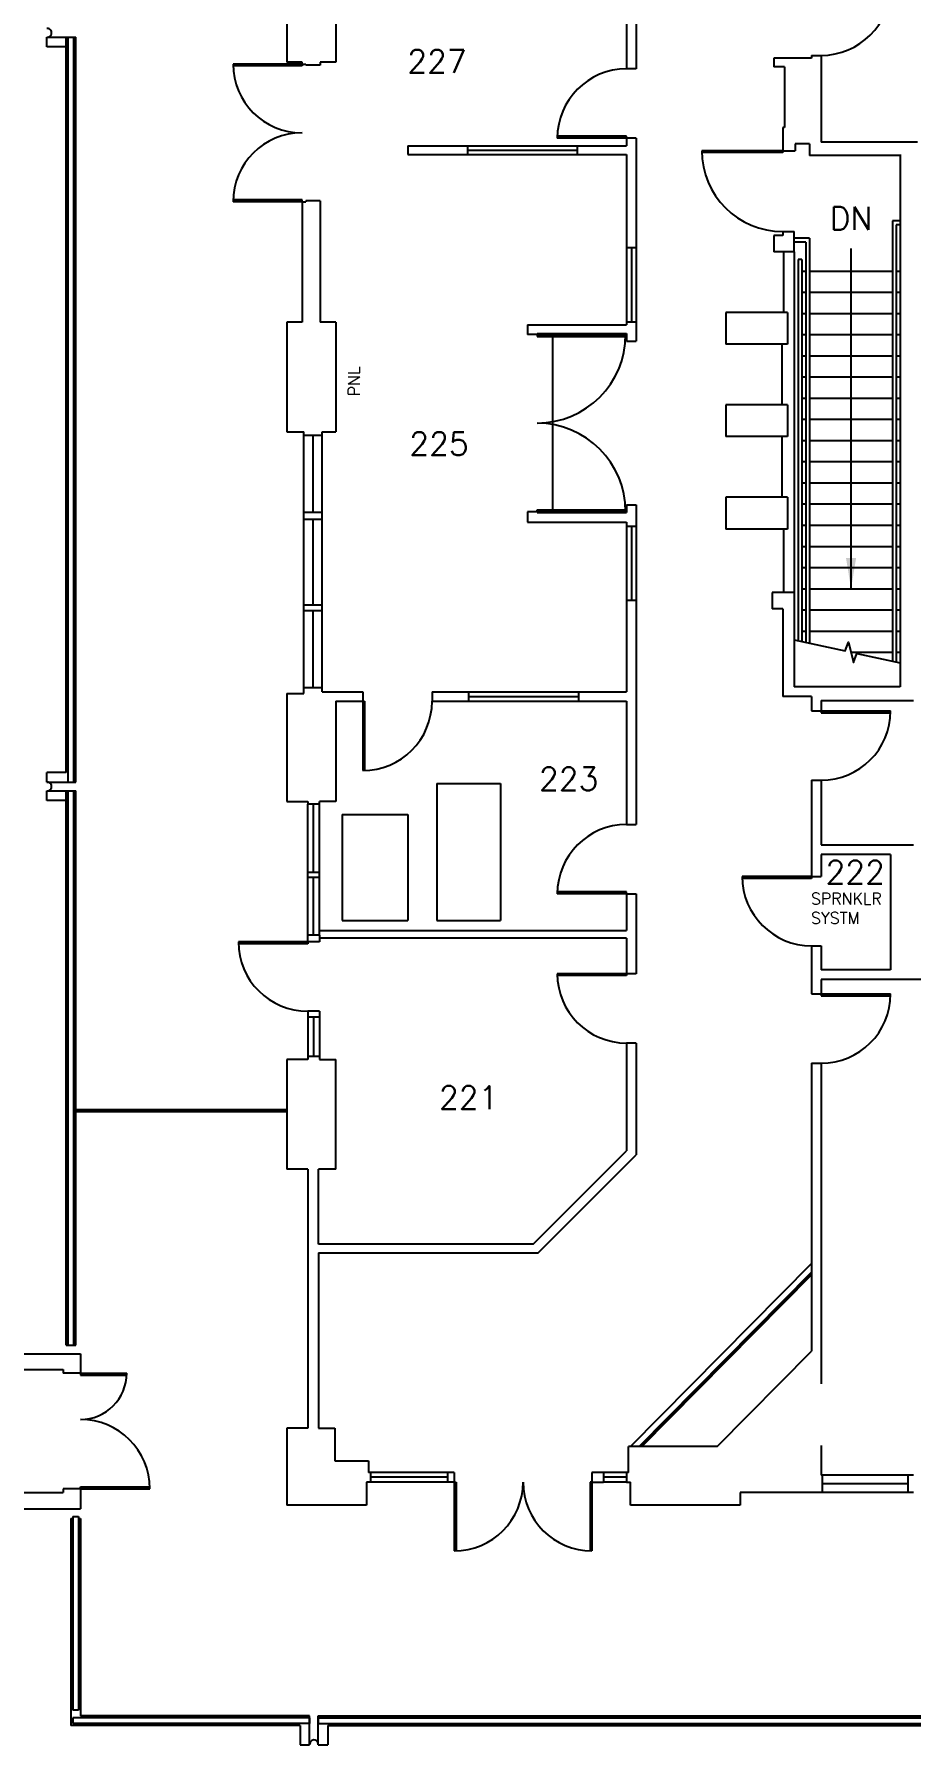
# Model space of a CAD drawing. Header units: inches. Extents: x -10292 to -5324, y 13582 to 17307.
# Drawn here: x -9747 to -9292, y 14536 to 15425 of the extents above; entities that cross this region are included whole.
import ezdxf

# ---------------------------------------------------------------- set-up
doc = ezdxf.new("R2010")
doc.units = ezdxf.units.IN
doc.header["$MEASUREMENT"] = 0
for name, color, linetype in [('A-AREA-IDEN', 7, 'Continuous'), ('A-DOOR', 3, 'Continuous'), ('A-EQPM', 9, 'Continuous'), ('A-FLOR', 9, 'Continuous'), ('A-FLOR-HRAL', 4, 'Continuous'), ('A-FLOR-STRS', 9, 'Continuous'), ('A-FURN', 9, 'Continuous'), ('A-GLAZ', 5, 'Continuous'), ('A-WALL-FULL', 7, 'Continuous'), ('A-WALL-PRHT', 8, 'Continuous')]:
    doc.layers.add(name, color=color, linetype=linetype)
doc.styles.get("Standard").update_dxf_attribs({"font": 'romans.shx', "height": 12})
doc.dimstyles.get("Standard").update_dxf_attribs({"dimtxt": 0.18, "dimasz": 0.18, "dimexe": 0.18, "dimexo": 0.0625, "dimgap": 0.09, "dimtad": 0, "dimtih": 1, "dimtoh": 1, "dimdec": 4, "dimzin": 0, "dimdsep": 46, "dimtxsty": 'Standard', "dimcen": 0.09, "dimadec": 0, "dimazin": 0, "dimtfac": 1, "dimtdec": 4, "dimtofl": 0, "dimtmove": 0, "dimatfit": 3, "dimfxl": 0, "dimtolj": 1, "dimtzin": 0, "dimarcsym": 0})

msp = doc.modelspace()

# ---------------------------------------------------------------- linework, layer by layer
at = {"layer": 'A-DOOR'}
for p, q in [((-9608.31, 15409.31), (-9644.06, 15409.31)), ((-9608.31, 15408.31), (-9644.06, 15408.31)), ((-9608.31, 15409.31), (-9608.31, 15408.31)), ((-9439.81, 15371.81), (-9475.81, 15371.81)), ((-9439.81, 15370.81), (-9439.81, 15371.81)), ((-9439.81, 15370.81), (-9475.81, 15370.81)), ((-9358.81, 15364.31), (-9400.81, 15364.31)), ((-9358.81, 15363.31), (-9400.81, 15363.31)), ((-9358.81, 15364.31), (-9358.81, 15363.31)), ((-9608.31, 15338.81), (-9644.06, 15338.81)), ((-9608.31, 15337.81), (-9644.06, 15337.81)), ((-9608.31, 15337.81), (-9608.31, 15338.81)), ((-9486.31, 15268.81), (-9440.31, 15268.81)), ((-9486.31, 15268.81), (-9486.31, 15267.81)), ((-9486.31, 15267.81), (-9440.31, 15267.81)), ((-9486.31, 15176.81), (-9486.31, 15177.81)), ((-9486.31, 15177.81), (-9440.31, 15177.81)), ((-9486.31, 15176.81), (-9440.31, 15176.81)), ((-9576.81, 15078.31), (-9576.81, 15042.31)), ((-9576.81, 15078.31), (-9575.81, 15078.31)), ((-9575.81, 15078.31), (-9575.81, 15042.31)), ((-9338.81, 15073.31), (-9302.81, 15073.31)), ((-9338.81, 15073.31), (-9338.81, 15072.31)), ((-9338.81, 15072.31), (-9302.81, 15072.31)), ((-9343.81, 14987.31), (-9379.81, 14987.31)), ((-9343.81, 14986.31), (-9379.81, 14986.31)), ((-9343.81, 14987.31), (-9343.81, 14986.31)), ((-9439.81, 14979.31), (-9475.81, 14979.31)), ((-9439.81, 14978.31), (-9475.81, 14978.31)), ((-9439.81, 14978.31), (-9439.81, 14979.31)), ((-9605.31, 14953.31), (-9641.31, 14953.31)), ((-9605.31, 14952.31), (-9641.31, 14952.31)), ((-9605.31, 14953.31), (-9605.31, 14952.31)), ((-9439.81, 14936.81), (-9475.81, 14936.81)), ((-9439.81, 14935.81), (-9475.81, 14935.81)), ((-9439.81, 14936.81), (-9439.81, 14935.81)), ((-9338.81, 14926.31), (-9302.81, 14926.31)), ((-9338.81, 14926.31), (-9338.81, 14925.31)), ((-9338.81, 14925.31), (-9302.81, 14925.31)), ((-9723.31, 14729.31), (-9699.31, 14729.31)), ((-9723.31, 14729.31), (-9723.31, 14728.31)), ((-9723.31, 14728.31), (-9699.31, 14728.31)), ((-9723.31, 14669.31), (-9723.31, 14670.31)), ((-9723.31, 14670.31), (-9687.31, 14670.31)), ((-9723.31, 14669.31), (-9687.31, 14669.31)), ((-9529.31, 14672.81), (-9529.31, 14637.06)), ((-9529.31, 14672.81), (-9528.31, 14672.81)), ((-9528.31, 14672.81), (-9528.31, 14637.06)), ((-9457.81, 14672.81), (-9458.81, 14672.81)), ((-9458.81, 14672.81), (-9458.81, 14637.06)), ((-9457.81, 14672.81), (-9457.81, 14637.06))]:
    msp.add_line(p, q, dxfattribs=at)
for centre, radius, start, end in [((-9338.81, 15449.81), 36, 270, 0), ((-9608.31, 15409.31), 35.75, 180, 270), ((-9439.81, 15370.81), 36, 90, 180), ((-9608.31, 15337.81), 35.75, 90, 180), ((-9358.81, 15364.31), 42, 180, 270), ((-9486.31, 15268.81), 46, 270, 0), ((-9486.31, 15176.81), 46, 0, 90), ((-9576.81, 15078.31), 36, 270, 0), ((-9338.81, 15073.31), 36, 270, 0), ((-9439.81, 14978.31), 36, 90, 180), ((-9343.81, 14987.31), 36, 180, 270), ((-9605.31, 14953.31), 36, 180, 270), ((-9439.81, 14936.81), 36, 180, 270), ((-9338.81, 14926.31), 36, 270, 0), ((-9723.31, 14729.31), 24, 270, 0), ((-9723.31, 14669.31), 36, 0, 90), ((-9529.31, 14672.81), 35.75, 270, 0), ((-9457.81, 14672.81), 35.75, 180, 270)]:
    msp.add_arc(centre, radius, start, end, dxfattribs=at)
at = {"layer": 'A-FLOR'}
for p, q in [((-9740.76, 15418.31), (-9740.76, 15423.31)), ((-9740.76, 15423.31), (-9725.76, 15423.31)), ((-9730.76, 15418.31), (-9740.76, 15418.31)), ((-9730.76, 15041.31), (-9730.76, 15423.31)), ((-9725.76, 15036.31), (-9725.76, 15423.31)), ((-9730.76, 15041.31), (-9740.76, 15041.31)), ((-9740.76, 15036.31), (-9740.76, 15041.31)), ((-9740.76, 15036.31), (-9725.76, 15036.31)), ((-9740.76, 15026.81), (-9740.76, 15031.81)), ((-9740.76, 15031.81), (-9725.76, 15031.81)), ((-9730.76, 15026.81), (-9740.76, 15026.81)), ((-9730.76, 14743.81), (-9730.76, 15031.81)), ((-9725.76, 14743.81), (-9725.76, 15031.81)), ((-9730.76, 14743.81), (-9725.76, 14743.81)), ((-9728.31, 14653.81), (-9727.31, 14653.81)), ((-9728.31, 14653.81), (-9728.31, 14546.31)), ((-9724.31, 14653.81), (-9723.31, 14653.81)), ((-9723.31, 14653.81), (-9723.31, 14551.31)), ((-9609.35, 14546.31), (-9728.31, 14546.31)), ((-9604.35, 14551.31), (-9723.31, 14551.31)), ((-9609.35, 14546.31), (-9609.35, 14536.31)), ((-9604.35, 14536.31), (-9604.35, 14551.31)), ((-9599.85, 14551.31), (-9221.35, 14551.31)), ((-9599.85, 14536.31), (-9599.85, 14551.31)), ((-9594.85, 14546.31), (-9226.35, 14546.31)), ((-9594.85, 14546.31), (-9594.85, 14536.31)), ((-9609.35, 14536.31), (-9604.35, 14536.31)), ((-9599.85, 14536.31), (-9594.85, 14536.31))]:
    msp.add_line(p, q, dxfattribs=at)
for centre, start, end in [((-9740.53, 15425.56), 263.97442, 96.02558), ((-9740.53, 15034.06), 263.97442, 96.02558), ((-9602.1, 14536.55), 353.97442, 186.02558)]:
    msp.add_arc(centre, 2.26, start, end, dxfattribs=at)
at = {"layer": 'A-FLOR-HRAL'}
for p, q in [((-9729.76, 15423.31), (-9726.76, 15423.31)), ((-9729.76, 15036.31), (-9729.76, 15423.31)), ((-9726.76, 15036.31), (-9726.76, 15423.31)), ((-9301.81, 15327.81), (-9301.81, 15099.12)), ((-9297.81, 15327.81), (-9301.81, 15327.81)), ((-9344.81, 15318.81), (-9352.31, 15318.81)), ((-9344.81, 15318.81), (-9344.81, 15108.51)), ((-9299.81, 15325.81), (-9299.81, 15098.68)), ((-9297.81, 15325.81), (-9299.81, 15325.81)), ((-9346.81, 15316.81), (-9352.31, 15316.81)), ((-9346.81, 15316.81), (-9346.81, 15108.95)), ((-9350.81, 15307.81), (-9350.81, 15109.82)), ((-9348.81, 15307.81), (-9350.81, 15307.81)), ((-9348.81, 15307.81), (-9348.81, 15109.38)), ((-9729.76, 15036.31), (-9726.76, 15036.31)), ((-9729.76, 15031.81), (-9726.76, 15031.81)), ((-9729.76, 14743.81), (-9729.76, 15031.81)), ((-9726.76, 14743.81), (-9726.76, 15031.81)), ((-9725.76, 14866.31), (-9616.26, 14866.31)), ((-9725.76, 14865.31), (-9616.26, 14865.31)), ((-9727.31, 14654.81), (-9724.31, 14654.81)), ((-9727.31, 14654.81), (-9727.31, 14554.31)), ((-9724.31, 14654.81), (-9724.31, 14554.31)), ((-9724.31, 14554.31), (-9727.31, 14554.31)), ((-9604.35, 14550.31), (-9727.31, 14550.31)), ((-9727.31, 14550.31), (-9727.31, 14547.31)), ((-9604.35, 14547.31), (-9727.31, 14547.31)), ((-9604.35, 14550.31), (-9604.35, 14547.31)), ((-9599.85, 14550.31), (-9221.35, 14550.31)), ((-9599.85, 14550.31), (-9599.85, 14547.31)), ((-9599.85, 14547.31), (-9221.35, 14547.31))]:
    msp.add_line(p, q, dxfattribs=at)
at = {"layer": 'A-FLOR-STRS'}
for p, q in [((-9348.81, 15301.81), (-9346.81, 15301.81)), ((-9344.81, 15301.81), (-9301.81, 15301.81)), ((-9299.81, 15301.81), (-9297.81, 15301.81)), ((-9348.81, 15290.81), (-9346.81, 15290.81)), ((-9344.81, 15290.81), (-9301.81, 15290.81)), ((-9299.81, 15290.81), (-9297.81, 15290.81)), ((-9348.81, 15279.81), (-9346.81, 15279.81)), ((-9344.81, 15279.81), (-9301.81, 15279.81)), ((-9299.81, 15279.81), (-9297.81, 15279.81)), ((-9348.81, 15268.81), (-9346.81, 15268.81)), ((-9344.81, 15268.81), (-9301.81, 15268.81)), ((-9299.81, 15268.81), (-9297.81, 15268.81)), ((-9348.81, 15257.81), (-9346.81, 15257.81)), ((-9344.81, 15257.81), (-9301.81, 15257.81)), ((-9299.81, 15257.81), (-9297.81, 15257.81)), ((-9348.81, 15246.81), (-9346.81, 15246.81)), ((-9344.81, 15246.81), (-9301.81, 15246.81)), ((-9299.81, 15246.81), (-9297.81, 15246.81)), ((-9348.81, 15235.81), (-9346.81, 15235.81)), ((-9344.81, 15235.81), (-9301.81, 15235.81)), ((-9299.81, 15235.81), (-9297.81, 15235.81)), ((-9348.81, 15224.81), (-9346.81, 15224.81)), ((-9344.81, 15224.81), (-9301.81, 15224.81)), ((-9299.81, 15224.81), (-9297.81, 15224.81)), ((-9348.81, 15213.81), (-9346.81, 15213.81)), ((-9344.81, 15213.81), (-9301.81, 15213.81)), ((-9299.81, 15213.81), (-9297.81, 15213.81)), ((-9348.81, 15202.81), (-9346.81, 15202.81)), ((-9344.81, 15202.81), (-9301.81, 15202.81)), ((-9299.81, 15202.81), (-9297.81, 15202.81)), ((-9348.81, 15191.81), (-9346.81, 15191.81)), ((-9344.81, 15191.81), (-9301.81, 15191.81)), ((-9299.81, 15191.81), (-9297.81, 15191.81)), ((-9348.81, 15180.81), (-9346.81, 15180.81)), ((-9344.81, 15180.81), (-9301.81, 15180.81)), ((-9299.81, 15180.81), (-9297.81, 15180.81)), ((-9348.81, 15169.81), (-9346.81, 15169.81)), ((-9344.81, 15169.81), (-9301.81, 15169.81)), ((-9299.81, 15169.81), (-9297.81, 15169.81)), ((-9348.81, 15158.81), (-9346.81, 15158.81)), ((-9344.81, 15158.81), (-9301.81, 15158.81)), ((-9299.81, 15158.81), (-9297.81, 15158.81)), ((-9348.81, 15147.81), (-9346.81, 15147.81)), ((-9344.81, 15147.81), (-9301.81, 15147.81)), ((-9299.81, 15147.81), (-9297.81, 15147.81)), ((-9348.81, 15136.81), (-9346.81, 15136.81)), ((-9344.81, 15136.81), (-9301.81, 15136.81)), ((-9299.81, 15136.81), (-9297.81, 15136.81)), ((-9348.81, 15125.81), (-9346.81, 15125.81)), ((-9344.81, 15125.81), (-9301.81, 15125.81)), ((-9299.81, 15125.81), (-9297.81, 15125.81)), ((-9348.81, 15114.81), (-9346.81, 15114.81)), ((-9344.81, 15114.81), (-9301.81, 15114.81)), ((-9299.81, 15114.81), (-9297.81, 15114.81)), ((-9323.31, 15103.81), (-9301.81, 15103.81)), ((-9299.81, 15103.81), (-9297.81, 15103.81))]:
    msp.add_line(p, q, dxfattribs=at)
msp.add_lwpolyline([(-9352.81, 15110.26), (-9326.34, 15104.48), (-9324.55, 15109.09), (-9322.07, 15098.54), (-9320.29, 15103.15), (-9297.81, 15098.25)], dxfattribs=at)
at = {"layer": 'A-FURN'}
for p, q in [((-9538.31, 15035.54), (-9505.31, 15035.54)), ((-9538.31, 15035.54), (-9538.31, 14964.54)), ((-9505.31, 15035.54), (-9505.31, 14964.54)), ((-9587.42, 15019.54), (-9587.42, 14964.54)), ((-9587.42, 15019.54), (-9553.42, 15019.54)), ((-9553.42, 15019.54), (-9553.42, 14964.54)), ((-9587.42, 14964.54), (-9553.42, 14964.54)), ((-9538.31, 14964.54), (-9505.31, 14964.54))]:
    msp.add_line(p, q, dxfattribs=at)
at = {"layer": 'A-GLAZ'}
for p, q in [((-9522.31, 15366.81), (-9465.31, 15366.81)), ((-9522.31, 15364.56), (-9465.31, 15364.56)), ((-9522.31, 15362.31), (-9465.31, 15362.31)), ((-9439.81, 15313.81), (-9439.81, 15275.31)), ((-9437.31, 15313.81), (-9437.31, 15275.31)), ((-9434.81, 15313.81), (-9434.81, 15275.31)), ((-9607.31, 15176.31), (-9607.31, 15216.31)), ((-9602.56, 15176.31), (-9602.56, 15216.31)), ((-9597.81, 15176.31), (-9597.81, 15216.31)), ((-9607.31, 15128.31), (-9607.31, 15172.81)), ((-9602.56, 15128.31), (-9602.56, 15172.81)), ((-9597.81, 15128.31), (-9597.81, 15172.81)), ((-9439.81, 15169.31), (-9439.81, 15130.81)), ((-9437.31, 15169.31), (-9437.31, 15130.81)), ((-9434.81, 15169.31), (-9434.81, 15130.81)), ((-9607.31, 15085.31), (-9607.31, 15125.31)), ((-9602.56, 15085.31), (-9602.56, 15125.31)), ((-9597.81, 15085.31), (-9597.81, 15125.31)), ((-9521.81, 15083.31), (-9464.81, 15083.31)), ((-9521.81, 15080.81), (-9464.81, 15080.81)), ((-9521.81, 15078.31), (-9464.81, 15078.31)), ((-9605.31, 14989.31), (-9605.31, 15024.81)), ((-9602.31, 14989.31), (-9602.31, 15024.81)), ((-9599.31, 14989.31), (-9599.31, 15024.81)), ((-9605.31, 14956.81), (-9605.31, 14986.81)), ((-9602.31, 14956.81), (-9602.31, 14986.81)), ((-9599.31, 14956.81), (-9599.31, 14986.81)), ((-9605.31, 14914.31), (-9605.31, 14893.81)), ((-9602.31, 14914.31), (-9602.31, 14893.81)), ((-9599.31, 14914.31), (-9599.31, 14893.81)), ((-9433.36, 14691.31), (-9343.81, 14781.81)), ((-9432.66, 14691.31), (-9343.81, 14781.1)), ((-9431.95, 14691.31), (-9343.81, 14780.39)), ((-9532.81, 14677.81), (-9572.81, 14677.81)), ((-9532.81, 14675.31), (-9572.81, 14675.31)), ((-9532.81, 14672.81), (-9572.81, 14672.81)), ((-9439.81, 14677.81), (-9451.81, 14677.81)), ((-9439.81, 14675.31), (-9451.81, 14675.31)), ((-9439.81, 14672.81), (-9451.81, 14672.81)), ((-9293.81, 14676.31), (-9338.31, 14676.31)), ((-9293.81, 14671.81), (-9338.31, 14671.81)), ((-9293.81, 14667.31), (-9338.31, 14667.31))]:
    msp.add_line(p, q, dxfattribs=at)
at = {"layer": 'A-WALL-FULL'}
for p, q in [((-9434.81, 15559.31), (-9434.81, 15406.81)), ((-9616.26, 15466.31), (-9616.26, 15410.31)), ((-9590.81, 15461.31), (-9590.81, 15410.31)), ((-9439.81, 15461.31), (-9439.81, 15406.81)), ((-9608.31, 15410.31), (-9616.26, 15410.31)), ((-9608.31, 15409.31), (-9608.31, 15410.31)), ((-9608.31, 15409.31), (-9606.31, 15409.31)), ((-9606.31, 15409.31), (-9606.31, 15408.81)), ((-9598.81, 15408.81), (-9606.31, 15408.81)), ((-9590.81, 15410.31), (-9598.81, 15410.31)), ((-9598.81, 15410.31), (-9598.81, 15408.81)), ((-9434.81, 15406.81), (-9439.81, 15406.81)), ((-9343.81, 15412.31), (-9363.31, 15412.31)), ((-9363.31, 15412.31), (-9363.31, 15407.81)), ((-9357.81, 15407.81), (-9363.31, 15407.81)), ((-9357.81, 15407.81), (-9357.81, 15376.31)), ((-9343.81, 15413.81), (-9343.81, 15412.31)), ((-9343.81, 15413.81), (-9338.81, 15413.81)), ((-9338.81, 15413.81), (-9338.81, 15368.81)), ((-9357.81, 15376.31), (-9358.81, 15376.31)), ((-9358.81, 15376.31), (-9358.81, 15364.31)), ((-9553.31, 15366.81), (-9553.31, 15362.31)), ((-9553.31, 15366.81), (-9522.31, 15366.81)), ((-9553.31, 15362.31), (-9522.31, 15362.31)), ((-9522.31, 15362.31), (-9522.31, 15366.81)), ((-9465.31, 15366.81), (-9439.81, 15366.81)), ((-9465.31, 15362.31), (-9465.31, 15366.81)), ((-9465.31, 15362.31), (-9439.81, 15362.31)), ((-9439.81, 15370.81), (-9439.81, 15366.81)), ((-9434.81, 15370.81), (-9439.81, 15370.81)), ((-9439.81, 15362.31), (-9439.81, 15313.81)), ((-9434.81, 15370.81), (-9434.81, 15313.81)), ((-9359.81, 15364.31), (-9352.31, 15364.31)), ((-9352.31, 15367.81), (-9352.31, 15364.31)), ((-9344.81, 15367.81), (-9352.31, 15367.81)), ((-9344.81, 15367.81), (-9344.81, 15361.81)), ((-9288.81, 15368.81), (-9338.81, 15368.81)), ((-9297.31, 15361.81), (-9344.81, 15361.81)), ((-9297.81, 15361.81), (-9297.81, 15085.81)), ((-9608.31, 15337.81), (-9608.31, 15275.31)), ((-9608.31, 15337.81), (-9606.31, 15337.81)), ((-9598.81, 15338.31), (-9606.31, 15338.31)), ((-9606.31, 15338.31), (-9606.31, 15337.81)), ((-9598.81, 15338.31), (-9598.81, 15275.31)), ((-9358.81, 15320.31), (-9363.31, 15320.31)), ((-9363.31, 15320.31), (-9363.31, 15311.81)), ((-9358.81, 15322.31), (-9358.81, 15320.31)), ((-9358.81, 15322.31), (-9352.81, 15322.31)), ((-9352.81, 15311.81), (-9352.81, 15322.31)), ((-9434.81, 15313.81), (-9439.81, 15313.81)), ((-9352.81, 15311.81), (-9363.31, 15311.81)), ((-9608.31, 15275.31), (-9616.26, 15275.31)), ((-9616.26, 15275.31), (-9616.26, 15218.31)), ((-9590.81, 15275.31), (-9598.81, 15275.31)), ((-9590.81, 15275.31), (-9590.81, 15218.31)), ((-9491.31, 15273.81), (-9491.31, 15268.81)), ((-9491.31, 15273.81), (-9439.81, 15273.81)), ((-9434.81, 15275.31), (-9439.81, 15275.31)), ((-9439.81, 15275.31), (-9439.81, 15273.81)), ((-9434.81, 15275.31), (-9434.81, 15265.31)), ((-9388.31, 15280.31), (-9388.31, 15263.81)), ((-9356.31, 15280.31), (-9388.31, 15280.31)), ((-9356.31, 15280.31), (-9356.31, 15263.81)), ((-9486.31, 15268.81), (-9491.31, 15268.81)), ((-9486.31, 15269.31), (-9439.81, 15269.31)), ((-9486.31, 15268.81), (-9486.31, 15269.31)), ((-9439.81, 15269.31), (-9439.81, 15265.31)), ((-9439.81, 15265.31), (-9434.81, 15265.31)), ((-9356.31, 15263.81), (-9388.31, 15263.81)), ((-9388.31, 15232.31), (-9388.31, 15215.81)), ((-9356.31, 15232.31), (-9388.31, 15232.31)), ((-9356.31, 15232.31), (-9356.31, 15215.81)), ((-9616.26, 15218.31), (-9607.31, 15218.31)), ((-9607.31, 15216.31), (-9607.31, 15218.31)), ((-9597.81, 15216.31), (-9607.31, 15216.31)), ((-9597.81, 15216.31), (-9597.81, 15218.31)), ((-9597.81, 15218.31), (-9590.81, 15218.31)), ((-9356.31, 15215.81), (-9388.31, 15215.81)), ((-9607.31, 15172.81), (-9607.31, 15176.31)), ((-9597.81, 15176.31), (-9607.31, 15176.31)), ((-9597.81, 15172.81), (-9597.81, 15176.31)), ((-9491.31, 15176.81), (-9491.31, 15171.31)), ((-9486.31, 15176.81), (-9491.31, 15176.81)), ((-9486.31, 15176.81), (-9486.31, 15176.31)), ((-9486.31, 15176.31), (-9439.81, 15176.31)), ((-9439.81, 15180.31), (-9434.81, 15180.31)), ((-9439.81, 15180.31), (-9439.81, 15176.31)), ((-9434.81, 15180.31), (-9434.81, 15169.31)), ((-9388.31, 15184.31), (-9388.31, 15167.81)), ((-9356.31, 15184.31), (-9388.31, 15184.31)), ((-9356.31, 15184.31), (-9356.31, 15167.81)), ((-9597.81, 15172.81), (-9607.31, 15172.81)), ((-9491.31, 15171.31), (-9439.81, 15171.31)), ((-9439.81, 15171.31), (-9439.81, 15169.31)), ((-9439.81, 15169.31), (-9434.81, 15169.31)), ((-9356.31, 15167.81), (-9388.31, 15167.81)), ((-9352.81, 15134.81), (-9364.31, 15134.81)), ((-9364.31, 15134.81), (-9364.31, 15126.31)), ((-9352.81, 15134.81), (-9352.81, 15085.81)), ((-9607.31, 15125.31), (-9607.31, 15128.31)), ((-9597.81, 15128.31), (-9607.31, 15128.31)), ((-9597.81, 15125.31), (-9607.31, 15125.31)), ((-9597.81, 15125.31), (-9597.81, 15128.31)), ((-9439.81, 15130.81), (-9439.81, 15083.31)), ((-9439.81, 15130.81), (-9434.81, 15130.81)), ((-9434.81, 15130.81), (-9434.81, 15014.31)), ((-9358.81, 15126.31), (-9364.31, 15126.31)), ((-9358.81, 15126.31), (-9358.81, 15080.81)), ((-9616.26, 15082.31), (-9607.31, 15082.31)), ((-9616.26, 15082.31), (-9616.26, 15026.31)), ((-9607.31, 15082.31), (-9607.31, 15085.31)), ((-9597.81, 15085.31), (-9607.31, 15085.31)), ((-9597.81, 15083.31), (-9597.81, 15085.31)), ((-9597.81, 15083.31), (-9576.81, 15083.31)), ((-9590.81, 15078.31), (-9576.81, 15078.31)), ((-9590.81, 15078.31), (-9590.81, 15026.31)), ((-9576.81, 15083.31), (-9576.81, 15078.31)), ((-9540.81, 15083.31), (-9540.81, 15078.31)), ((-9540.81, 15083.31), (-9521.81, 15083.31)), ((-9540.81, 15078.31), (-9521.81, 15078.31)), ((-9521.81, 15083.31), (-9521.81, 15078.31)), ((-9464.81, 15083.31), (-9439.81, 15083.31)), ((-9464.81, 15083.31), (-9464.81, 15078.31)), ((-9464.81, 15078.31), (-9439.81, 15078.31)), ((-9439.81, 15078.31), (-9439.81, 15014.31)), ((-9343.81, 15080.81), (-9358.81, 15080.81)), ((-9297.81, 15085.81), (-9352.81, 15085.81)), ((-9343.81, 15080.81), (-9343.81, 15073.31)), ((-9338.81, 15078.81), (-9338.81, 15073.31)), ((-9338.81, 15078.81), (-9290.81, 15078.81)), ((-9343.81, 15073.31), (-9338.81, 15073.31)), ((-9343.81, 15037.31), (-9338.81, 15037.31)), ((-9343.81, 15037.31), (-9343.81, 14987.31)), ((-9338.81, 15037.31), (-9338.81, 15003.81)), ((-9616.26, 15026.31), (-9605.31, 15026.31)), ((-9605.31, 15026.31), (-9605.31, 15024.81)), ((-9599.31, 15024.81), (-9605.31, 15024.81)), ((-9590.81, 15026.31), (-9599.31, 15026.31)), ((-9599.31, 15024.8), (-9599.31, 15026.3)), ((-9439.81, 15014.31), (-9434.81, 15014.31)), ((-9338.81, 15003.81), (-9290.81, 15003.81)), ((-9302.81, 14998.81), (-9338.81, 14998.81)), ((-9338.81, 14998.81), (-9338.81, 14987.31)), ((-9302.81, 14998.81), (-9302.81, 14938.81)), ((-9599.31, 14989.31), (-9605.31, 14989.31)), ((-9605.31, 14986.81), (-9605.31, 14989.31)), ((-9599.31, 14986.81), (-9599.31, 14989.31)), ((-9599.31, 14986.81), (-9605.31, 14986.81)), ((-9343.81, 14987.31), (-9338.81, 14987.31)), ((-9439.81, 14978.31), (-9439.81, 14959.31)), ((-9439.81, 14978.31), (-9434.81, 14978.31)), ((-9434.81, 14978.31), (-9434.81, 14936.81)), ((-9605.31, 14953.31), (-9605.31, 14956.81)), ((-9599.31, 14956.81), (-9605.31, 14956.81)), ((-9599.31, 14959.31), (-9439.81, 14959.31)), ((-9599.31, 14956.81), (-9599.31, 14953.31)), ((-9439.81, 14955.31), (-9599.31, 14955.31)), ((-9439.81, 14955.31), (-9439.81, 14936.81)), ((-9599.31, 14953.31), (-9605.31, 14953.31)), ((-9343.81, 14951.31), (-9338.81, 14951.31)), ((-9343.81, 14951.31), (-9343.81, 14926.31)), ((-9338.81, 14951.31), (-9338.81, 14938.81)), ((-9434.81, 14936.81), (-9439.81, 14936.81)), ((-9302.81, 14938.81), (-9338.81, 14938.81)), ((-9050.81, 14933.81), (-9338.81, 14933.81)), ((-9338.81, 14933.81), (-9338.81, 14926.31)), ((-9343.81, 14926.31), (-9338.81, 14926.31)), ((-9605.31, 14917.31), (-9605.31, 14914.31)), ((-9599.31, 14917.31), (-9605.31, 14917.31)), ((-9599.31, 14914.31), (-9605.31, 14914.31)), ((-9599.31, 14917.31), (-9599.31, 14914.31)), ((-9439.81, 14900.81), (-9439.81, 14844.89)), ((-9434.81, 14900.81), (-9439.81, 14900.81)), ((-9434.81, 14900.81), (-9434.81, 14842.81)), ((-9605.31, 14892.31), (-9616.26, 14892.31)), ((-9616.26, 14892.31), (-9616.26, 14835.31)), ((-9605.31, 14893.81), (-9605.31, 14892.31)), ((-9599.31, 14893.81), (-9605.31, 14893.81)), ((-9599.31, 14893.81), (-9599.31, 14892.31)), ((-9599.31, 14892.31), (-9590.81, 14892.31)), ((-9590.81, 14835.31), (-9590.81, 14892.31)), ((-9343.81, 14890.31), (-9343.81, 14740.84)), ((-9343.81, 14890.31), (-9338.81, 14890.31)), ((-9338.81, 14890.31), (-9338.81, 14723.81)), ((-9488.38, 14796.31), (-9439.81, 14844.89)), ((-9485.81, 14791.81), (-9434.81, 14842.81)), ((-9605.31, 14835.31), (-9616.26, 14835.31)), ((-9605.31, 14835.31), (-9605.31, 14700.81)), ((-9590.81, 14835.31), (-9599.81, 14835.31)), ((-9599.81, 14796.31), (-9599.81, 14835.31)), ((-9488.38, 14796.31), (-9599.81, 14796.31)), ((-9599.81, 14791.81), (-9485.81, 14791.81)), ((-9599.81, 14791.81), (-9599.81, 14700.81)), ((-9392.81, 14691.31), (-9343.81, 14740.84)), ((-9753.87, 14739.31), (-9723.31, 14739.31)), ((-9723.31, 14739.31), (-9723.31, 14729.31)), ((-9763.31, 14731.31), (-9732.31, 14731.31)), ((-9732.31, 14731.31), (-9732.31, 14729.31)), ((-9723.31, 14729.31), (-9732.31, 14729.31)), ((-9605.31, 14700.81), (-9616.26, 14700.81)), ((-9616.26, 14700.81), (-9616.26, 14660.81)), ((-9599.81, 14700.81), (-9591.31, 14700.81)), ((-9591.31, 14700.81), (-9591.31, 14683.81)), ((-9392.81, 14691.31), (-9438.81, 14691.31)), ((-9438.81, 14677.81), (-9438.81, 14691.31)), ((-9338.81, 14691.81), (-9338.81, 14676.31)), ((-9591.31, 14683.81), (-9573.81, 14683.81)), ((-9573.81, 14683.81), (-9573.81, 14677.81)), ((-9732.31, 14669.31), (-9732.31, 14667.31)), ((-9723.31, 14669.31), (-9732.31, 14669.31)), ((-9723.31, 14669.31), (-9723.31, 14658.81)), ((-9572.81, 14672.81), (-9574.81, 14672.81)), ((-9574.81, 14672.81), (-9574.81, 14660.81)), ((-9572.81, 14677.81), (-9573.81, 14677.81)), ((-9572.81, 14677.81), (-9572.81, 14672.81)), ((-9532.81, 14677.81), (-9532.81, 14672.81)), ((-9529.31, 14677.81), (-9532.81, 14677.81)), ((-9529.31, 14672.81), (-9532.81, 14672.81)), ((-9529.31, 14677.81), (-9529.31, 14672.81)), ((-9457.81, 14677.81), (-9457.81, 14672.81)), ((-9451.81, 14677.81), (-9457.81, 14677.81)), ((-9457.81, 14672.81), (-9451.81, 14672.81)), ((-9451.81, 14677.81), (-9451.81, 14672.81)), ((-9438.81, 14677.81), (-9439.81, 14677.81)), ((-9439.81, 14677.81), (-9439.81, 14672.81)), ((-9439.81, 14672.81), (-9437.81, 14672.81)), ((-9437.81, 14660.81), (-9437.81, 14672.81)), ((-9338.31, 14676.31), (-9338.81, 14676.31)), ((-9338.31, 14676.31), (-9338.31, 14667.31)), ((-9290.81, 14676.31), (-9293.81, 14676.31)), ((-9293.81, 14676.31), (-9293.81, 14667.31)), ((-9763.35, 14667.31), (-9732.31, 14667.31)), ((-9574.81, 14660.81), (-9616.26, 14660.81)), ((-9380.81, 14660.81), (-9437.81, 14660.81)), ((-9338.31, 14667.31), (-9380.81, 14667.31)), ((-9380.81, 14667.31), (-9380.81, 14660.81)), ((-9290.81, 14667.31), (-9293.81, 14667.31)), ((-9754.35, 14658.81), (-9723.31, 14658.81))]:
    msp.add_line(p, q, dxfattribs=at)
at = {"layer": 'A-WALL-PRHT'}
for p, q in [((-9358.31, 15311.81), (-9358.31, 15280.31)), ((-9352.81, 15311.81), (-9352.81, 15134.81)), ((-9478.31, 15269.31), (-9478.31, 15176.31)), ((-9359.31, 15263.81), (-9359.31, 15232.31)), ((-9359.31, 15215.81), (-9359.31, 15184.31)), ((-9358.31, 15167.81), (-9358.31, 15134.81)), ((-9437.81, 14691.31), (-9343.81, 14786.31))]:
    msp.add_line(p, q, dxfattribs=at)

# ---------------------------------------------------------------- texts
at = {"layer": 'A-AREA-IDEN', "char_height": 12, "attachment_point": 5}
for s, insert in [('227', (-9538.24, 15410.72)), ('225', (-9537.18, 15212.1)), ('223', (-9469.9, 15038.04)), ('222', (-9321.15, 14989.58)), ('221', (-9521.82, 14872.52))]:
    msp.add_mtext(s, dxfattribs=dict(at, insert=insert))
at = {"layer": 'A-EQPM'}
msp.add_text('PNL', height=6, rotation=90, dxfattribs=at).set_placement((-9578.32, 15236.83))
for s, p in [('SPRNKLR', (-9344.13, 14972.8)), ('SYSTM', (-9344.13, 14962.8))]:
    msp.add_text(s, height=6, dxfattribs=at).set_placement(p)
at = {"layer": 'A-FLOR-STRS', "insert": (-9323.31, 15329.16), "char_height": 12, "attachment_point": 5}
msp.add_mtext_dynamic_manual_height_columns('DN', width=12.8349, gutter_width=60, heights=[0], dxfattribs=at)

# ---------------------------------------------------------------- leaders
at = {"layer": 'A-FLOR-STRS'}
msp.add_leader([(-9323.31, 15136.81), (-9323.31, 15313.47)], dimstyle='Standard', override={"dimasz": 16}, dxfattribs=at)

doc.saveas('drawing.dxf')
